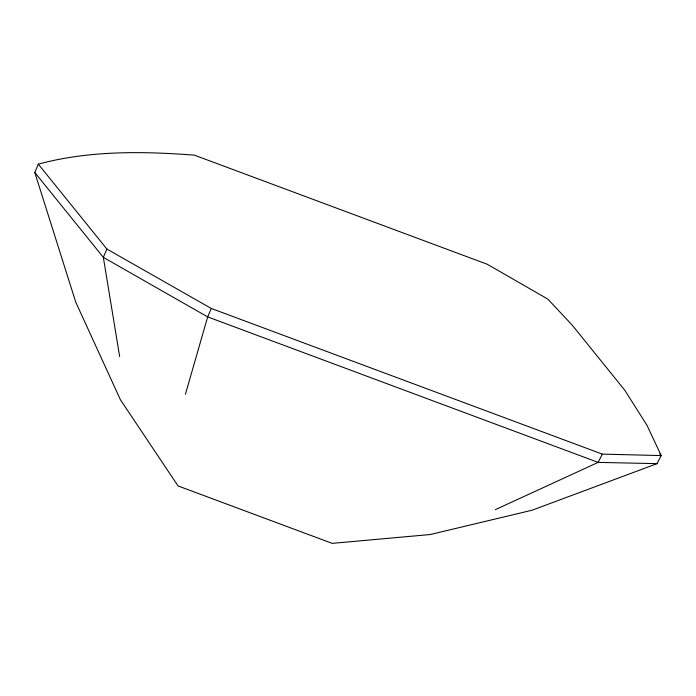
<?xml version="1.0" encoding="UTF-8"?>
<svg xmlns="http://www.w3.org/2000/svg" width="696" height="696" viewBox="0 0 696 696"><rect width="100%" height="100%" fill="white"/><g stroke="black" fill="none" stroke-linecap="round" stroke-linejoin="round"><path stroke-width="1.04" d="M185.432 394.223L207.669 316.897L211.314 308.467L106.906 249.072L38.297 164.134C89.079 150.44 142.332 151.197 194.367 155.147L487.278 264.271L547.865 299.115L572.155 325.075L624.703 390.125L647.045 425.395L661.2 455.584L657.033 463.649L532.135 510.203L430.276 534.528L332.183 543.367L178.046 485.938L120.434 399.774L75.768 302.203L34.8 172.504L38.297 164.134M106.906 249.072L103.339 257.355L119.651 356.526M659.843 453.905L661.2 455.584L602.31 454.123L598.134 462.388L495.308 509.672M657.033 463.649L598.134 462.388L207.669 316.897L103.339 257.355L34.8 172.504M211.314 308.467L602.31 454.123"/></g></svg>
